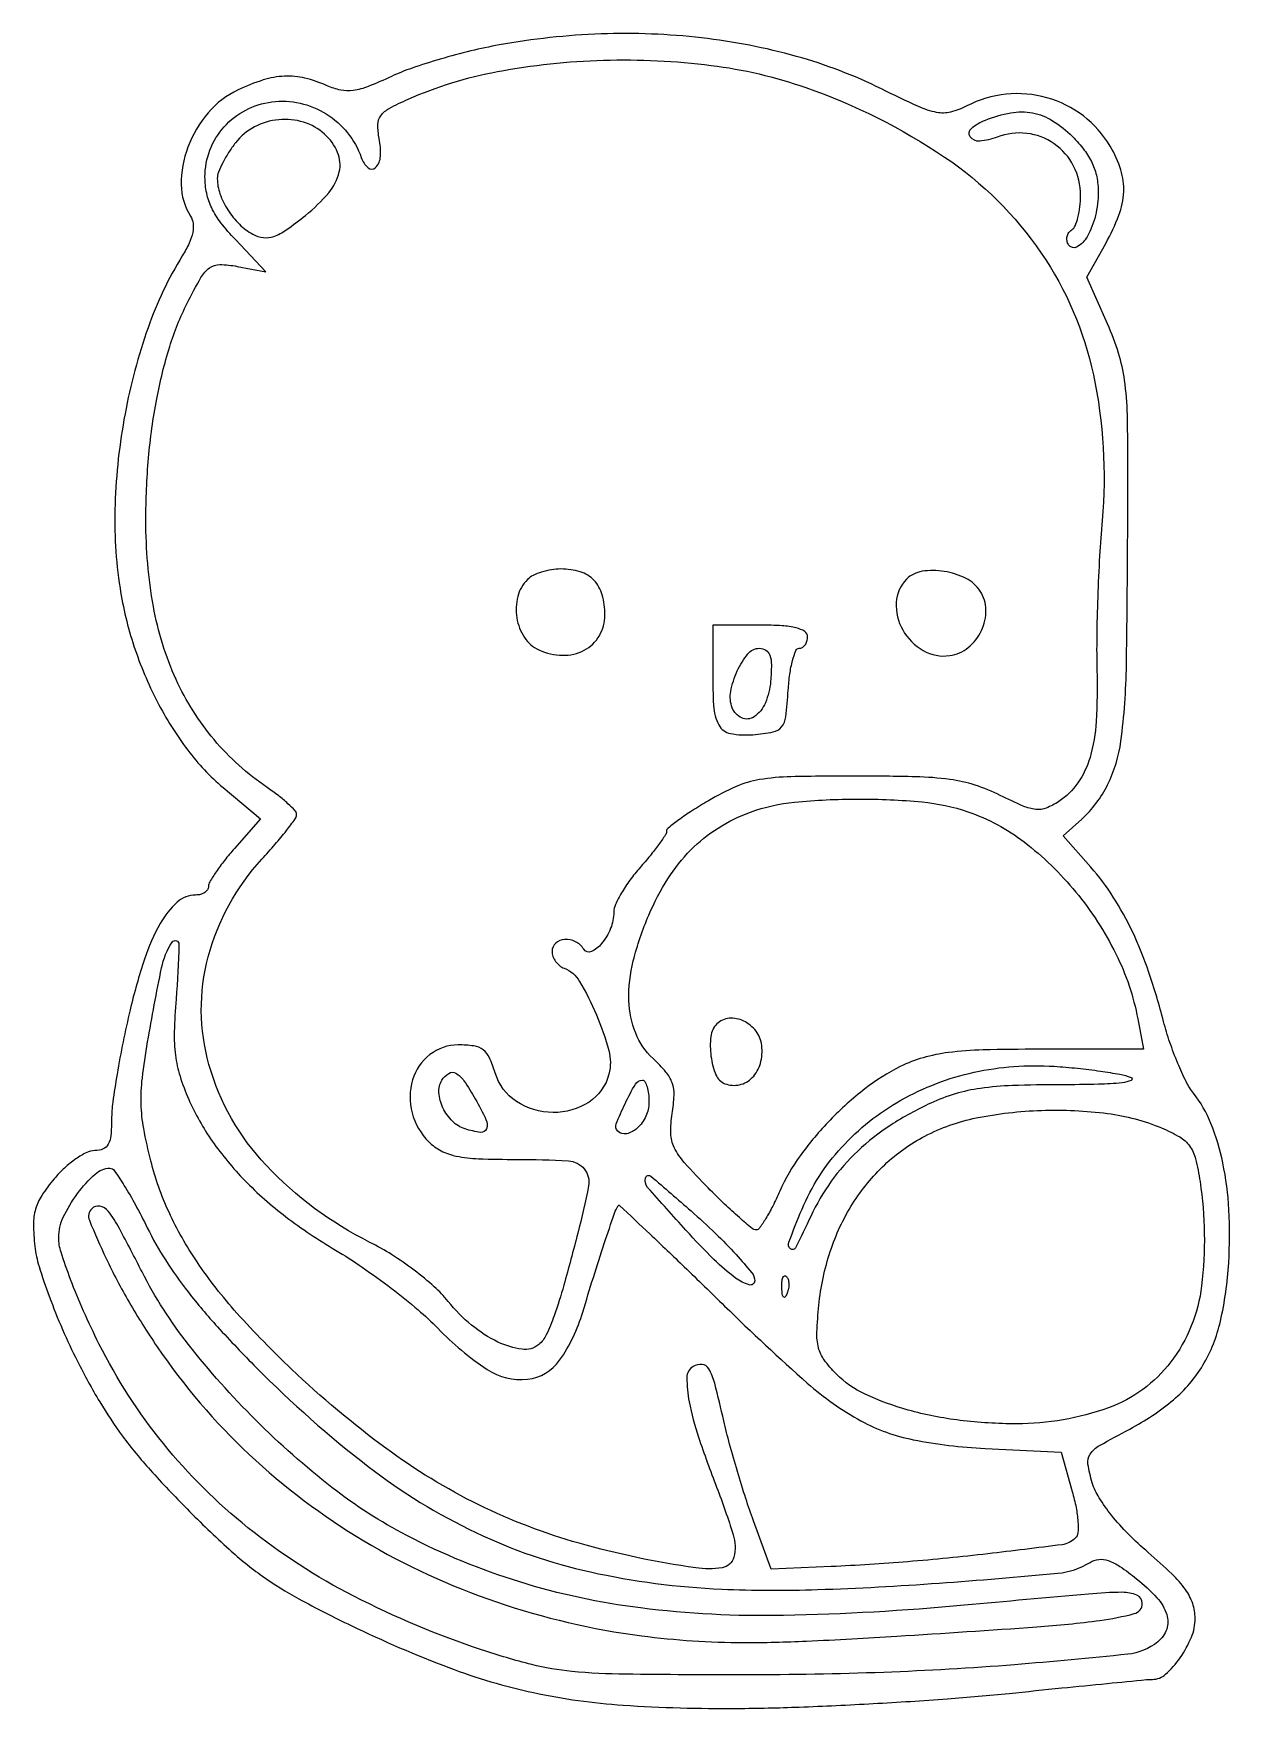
# Model space of a CAD drawing. Extents: x 28 to 164, y 16 to 206.
import ezdxf

# ---------------------------------------------------------------- set-up
doc = ezdxf.new("R2010")
doc.units = 0

msp = doc.modelspace()

# ---------------------------------------------------------------- linework, layer by layer
for points in [[(81, 204.46326, 0.01489), (77.78154, 203.781725, 0.011445), (74.311126, 202.853536, 0.011605), (71.103589, 201.835128, 0.026838), (68.76128, 200.887856, -0.015138), (66.138425, 199.755051, -0.058577), (64.428937, 199.299549, -0.085069), (63.00724, 199.337012, -0.057928), (61.464227, 199.834346, 0.047946), (58.953455, 200.699141, 0.070687), (56.63585, 200.919394, 0.065057), (54.210799, 200.487326, 0.034218), (51.357078, 199.365155, 0.105293), (47.97516, 196.778809, 0.087239), (45.662915, 192.868986, 0.092308), (44.90645, 188.613771, 0.139841), (45.960601, 185.029508, -0.11394), (46.25531, 184.188412, -0.078982), (46.207263, 183.178054, -0.058714), (45.803707, 181.970198, -0.028107), (45.024228, 180.529508, 0.053662), (41.138827, 172.380707, 0.038153), (38.521197, 162.597147, 0.03765), (37.390921, 152.353685, 0.047175), (37.960437, 142.817039, 0.041033), (39.541558, 136.240707, 0.039874), (42.186246, 129.944637, 0.041628), (45.645667, 124.433993, 0.057751), (49.655946, 120.207655), (53.905028, 116.655862), (50.952514, 113.293135, 0.013163), (49.821792, 111.934806, 0.017303), (48.867301, 110.63468, 0.014864), (48.152435, 109.51682, 0.13563), (48, 108.965204, -0.149468), (47.887451, 108.597115, -0.098696), (47.570818, 108.283529, -0.081986), (47.09754, 108.072061, -0.064237), (46.538955, 108, 0.188097), (44.443775, 107.182895, 0.077146), (42.508895, 104.756191, 0.050744), (40.726802, 100.74104, 0.020749), (39.105371, 94.990526, 0.008096), (38.299423, 91.337483, 0.008274), (37.618453, 87.686662, 0.008084), (37.131193, 84.499131, 0.033893), (37, 82.565984, -0.022055), (36.919046, 80.73161, -0.101286), (36.616018, 79.716482, -0.173061), (36.032759, 79.188075, -0.09866), (35.088894, 79, 0.116081), (34.17087, 78.783958, 0.036368), (32.947238, 78.058836, 0.034126), (31.654461, 77.02218, 0.031805), (30.481831, 75.796038, 0.029299), (29.072171, 73.906368, 0.075941), (28.364514, 72.36642, 0.072735), (28.13268, 70.646005, 0.025249), (28.287563, 68.141109, 0.046878), (28.76368, 65.861819, 0.013762), (29.913665, 62.472812, 0.013691), (31.424568, 58.712285, 0.0143), (33.118733, 55.095071, 0.017924), (35.648501, 50.491328, 0.025146), (38.251995, 46.591026, 0.023297), (41.386126, 42.758264, 0.012642), (45.568455, 38.334224, 0.012231), (50.346668, 33.758681, 0.030399), (54.114323, 30.721286, 0.03018), (58.238461, 28.150719, 0.011903), (64.194388, 25.101087, 0.021685), (75.297038, 20.327437, 0.037836), (84.899878, 17.492517, 0.036407), (95.071472, 16.073168, 0.018462), (108, 15.698869, 0.00746), (115.048445, 15.860283, 0.00439), (123.467717, 16.252884, 0.004391), (131.876079, 16.793101, 0.007482), (138.8901, 17.411255, -0.000533), (144.850775, 18.020165, -0.000819), (150.011954, 18.533306, -0.000259), (154.48707, 18.968492, -0.02411), (155.1401, 19, 0.185279), (156.644864, 19.577426, 0.056536), (158.29063, 21.43491, 0.055222), (159.574158, 23.774642, 0.098168), (160, 25.922677, 0.08301), (159.720215, 27.596307, 0.072081), (158.905671, 29.179424, 0.047114), (157.356651, 30.969725, 0.014093), (154.676877, 33.39304, -0.020576), (152.415903, 35.491544, -0.026062), (150.516498, 37.616589, -0.029035), (149.0949, 39.611148, -0.065942), (148.325482, 41.291142, -0.035503), (147.83182, 43.430267, -0.19306), (148.092718, 44.567055, -0.112164), (149.156073, 45.53873, -0.008665), (152.569406, 47.401907, 0.053921), (157.538469, 50.72941, 0.084049), (160.87074, 54.643377, 0.078549), (162.869454, 59.635695, 0.041574), (163.808495, 66.254367, 0.027252), (163.828653, 72.281724, 0.038398), (163.143468, 77.609467, 0.044194), (161.795083, 82.079136, 0.07142), (159.810957, 85.5132, -0.050945), (158.977871, 86.828177, -0.017001), (158.029405, 88.90221, -0.016721), (157.128269, 91.285623, -0.018309), (156.41801, 93.653471, 0.018239), (154.752802, 99.207761, 0.028219), (152.876172, 103.849877, 0.032019), (150.707517, 107.776402, 0.037994), (148.162447, 111.162201), (145.036207, 114.722792), (147.120483, 116.609036, 0.095033), (150.069059, 120.522219, 0.081085), (151.570315, 125.472983, 0.029852), (152.198767, 134.075798, 0.002602), (152.37488, 156, 0.006794), (152.304908, 162.502949, 0.028215), (151.988415, 166.413186, 0.041149), (151.302604, 169.488272, 0.028854), (150.054114, 172.811475), (147.70082, 178.122951), (149.85041, 181.94763, 0.037077), (151.341925, 185.133036, 0.079454), (151.893477, 187.782828, 0.088941), (151.565411, 190.277214, 0.056404), (150.364459, 192.960167, 0.096088), (147.307393, 196.409705, 0.095239), (143.173218, 198.479393, 0.094693), (138.545783, 198.875644, 0.093735), (134.080215, 197.541481, -0.057791), (132.231793, 196.841938, -0.111414), (130.657677, 196.803478, -0.058188), (128.610612, 197.467634, -0.00724), (124.379875, 199.482444, 0.047001), (114.739043, 203.166423, 0.039208), (103.973505, 205.26693, 0.037672), (92.563121, 205.712266, 0.035665)], [(115.797992, 199.630648, -0.064426), (131.561866, 191.7396, -0.094678), (142.530401, 180.854577, -0.098313), (148.45109, 167.022001, -0.074435), (149.440898, 150.5, 0.008227), (149.149359, 146.474953, 0.005309), (148.93798, 141.804959, 0.005337), (148.828513, 137.233341, 0.010022), (148.853554, 133.538158, -0.020998), (148.765133, 127.710013, -0.056279), (148.065608, 123.625073, -0.080597), (146.687194, 120.718932, -0.097059), (144.528015, 118.610313, -0.051275), (143.10111, 117.871837, -0.12063), (141.920639, 117.711476, -0.077012), (140.483303, 118.091995, -0.01273), (137.879144, 119.311565, 0.038845), (135.031984, 120.467913, 0.043856), (132.152949, 121.113175, 0.027259), (128.247768, 121.419652, 0.005953), (121.5, 121.5, 0.005109), (114.121358, 121.424606, 0.036201), (110.557134, 121.092872, 0.061138), (107.891304, 120.305184, 0.030508), (104.75, 118.707846, 0.010205), (102.928666, 117.586594, 0.015298), (101.39062, 116.527958, 0.010152), (100.177423, 115.598523, 0.222098), (99.984027, 115.207846, -0.14398), (99.848023, 114.781152, -0.009478), (99.096188, 113.713437, -0.01311), (98.128286, 112.462913, -0.009387), (96.984027, 111.114491, 0.022341), (95.841807, 109.695563, 0.025048), (94.876558, 108.231925, 0.02545), (94.188658, 106.917156, 0.108208), (94, 106.055621, -0.095388), (93.647816, 104.22636, -0.075193), (92.62532, 102.483263, -0.117335), (91.458167, 101.583801, -0.376461), (90.593626, 101.84851, 0.136632), (89.663889, 102.707109, 0.136123), (88.422811, 102.963182, 0.169121), (87.409595, 102.532196, 0.211456), (87, 101.606989, 0.088908), (87.102498, 101.035116, 0.066553), (87.402961, 100.468544, 0.065601), (87.847382, 99.992952, 0.080635), (88.371782, 99.687575, -0.169922), (90.127769, 98.199393, -0.032657), (92.03054, 94.414638, -0.034145), (93.431779, 90.354065, -0.128178), (93.456002, 87.68072, -0.188795), (91.196905, 84.510306, -0.14831), (87.112747, 83.318088, -0.143512), (82.954548, 84.584037, -0.176369), (80.543203, 87.815707, 0.033991), (79.89717, 89.532841, 0.124635), (79.176098, 90.432239, 0.126753), (78.121144, 90.871877, 0.035688), (76.328387, 91, 0.168006), (73.136375, 89.896294, 0.153992), (71.169537, 87.017713, 0.139213), (71.105509, 83.290192, 0.132245), (73, 80, 0.078078), (74.409484, 78.973278, 0.069191), (76.125, 78.375, 0.040348), (78.653688, 78.078443, 0.009023), (83, 78, -0.01431), (88.856073, 77.832359, -0.208826), (90.65937, 76.918673, -0.223718), (91.146265, 75.011039, -0.016534), (89.920828, 69.61602, -0.003829), (88.328279, 63.726163, -0.016539), (87.240383, 60.268243, -0.026295), (86.347056, 58.097825, -0.109189), (85.483252, 56.986101, -0.211633), (83.594766, 56.452019, -0.076149), (80.860639, 57.278366, -0.061659), (77.869458, 59.190022, -0.050547), (75.205341, 61.894105, 0.041957), (73.626659, 63.552392, 0.019945), (71.344302, 65.421706, 0.01961), (68.787724, 67.197671, 0.026276), (66.332052, 68.588676, -0.087884), (54.537888, 77.336266, -0.121133), (48.053421, 88.761368, -0.134634), (47.96207, 100.978204, -0.121924), (54.059132, 112.064051, 0.008666), (55.568954, 113.757449, 0.012432), (56.84237, 115.313124, 0.008302), (57.841721, 116.642848, 0.158274), (58, 117.130339, 0.191068), (57.830111, 117.558685, 0.018191), (57.013672, 118.365142, 0.021174), (55.92847, 119.280174, 0.01511), (54.642287, 120.213949, -0.068223), (48.633078, 125.634955, -0.068683), (44.320475, 132.461548, -0.062727), (41.747588, 140.749957, -0.043953), (40.888889, 150.499471, -0.021621), (41.196501, 157.609822, -0.025397), (42.119271, 164.290571, -0.027615), (43.597396, 170.246704, -0.042664), (45.581706, 175.161239, -0.012399), (47.144635, 178.064665, -0.104709), (48.126286, 179.16762, -0.16398), (49.282731, 179.537804, -0.042587), (51.253793, 179.33926), (54.5, 178.730037), (51.05, 182.368973, -0.025061), (49.402959, 184.290467, -0.051705), (48.360921, 185.970364, -0.061131), (47.79226, 187.631735, -0.051966), (47.6, 189.476613, -0.184154), (49.768035, 195.163457, -0.181564), (55.186205, 198.005783, -0.172126), (61.363263, 196.643915, -0.169764), (65.343925, 191.686618, 0.124551), (66.124781, 190.515493, 0.40813), (66.965785, 190.549224, 0.176118), (67.520499, 191.835848, 0.064036), (67.380448, 193.847759, -0.050856), (67.228231, 195.432281, -0.158428), (67.561417, 196.437372, -0.111575), (68.509838, 197.259557, -0.019202), (70.663203, 198.30931, -0.057657), (80.787647, 201.441255, -0.038908), (92.821911, 202.734397, -0.038591), (105.05698, 202.14817, -0.052652)], [(51.07258, 193.365141, 0.023821), (50.279306, 192.251345, 0.02496), (49.60882, 191.083951, 0.025637), (49.135139, 190.023725, 0.092489), (49, 189.2994, 0.086388), (49.301521, 187.567263, 0.055912), (50.200403, 185.736463, 0.054885), (51.509502, 184.110219, 0.073122), (53.031836, 182.982962, 0.09372), (54.236411, 182.604392, 0.116037), (55.401475, 182.737117, 0.067998), (56.822704, 183.477494, 0.015226), (59.008918, 185.127408, 0.047252), (61.644296, 187.689917, 0.1192), (62.842598, 190.062428, 0.15993), (62.650509, 192.271123, 0.108247), (61.171259, 194.345012, 0.109895), (58.790371, 195.697657, 0.098938), (55.965083, 195.982581, 0.097832), (53.22097, 195.15841, 0.104747)], [(146.076923, 194.076923, -0.033874), (147.419404, 192.539079, -0.05407), (148.318332, 191.04594, -0.058746), (148.827947, 189.490042, -0.049833), (149, 187.768053, -0.06018), (148.677865, 185.101303, -0.067938), (147.7309, 182.70327, -0.131748), (146.597455, 181.543107, -0.408801), (145.636331, 181.779411, -0.092787), (145.45831, 182.240399, -0.096255), (145.462423, 182.72836, -0.09927), (145.647133, 183.16739, -0.105663), (145.983688, 183.489919, 0.154539), (146.376216, 183.946071, 0.037486), (146.701458, 184.898786, 0.034917), (146.925309, 186.10002, 0.028616), (147, 187.404029, 0.118031), (146.206672, 190.717875, 0.1236), (144.006159, 193.247647, 0.124248), (140.881832, 194.429764, 0.120023), (137.526718, 194.010158, -0.066534), (135.543915, 193.544958, -0.27201), (134.46594, 194.044034, -0.387973), (134.594052, 194.993258, -0.078921), (136.185755, 195.945072, -0.051755), (139.073509, 196.769222, -0.090561), (141.552648, 196.754243, -0.09297), (143.822203, 195.868534, -0.05704)], [(84.2, 143.8, 0.134603), (83.10636, 141.880137, 0.103278), (82.998808, 139.458086, 0.104677), (83.866287, 137.22182, 0.142103), (85.5, 135.818046, 0.101123), (88.184149, 135.200981, 0.12826), (90.651804, 135.780645, 0.140702), (92.367745, 137.42935, 0.132215), (93, 139.778561, 0.067417), (92.688649, 142.077219, 0.124253), (91.762605, 143.707804, 0.128255), (90.197739, 144.671415, 0.074342), (88, 145, 0.040779), (86.916514, 144.911486, 0.035729), (85.81125, 144.6475, 0.03742), (84.844671, 144.260669, 0.082665)], [(127.24508, 143.84508, 0.185835), (126.06835, 141.195269, 0.142034), (126.803122, 138.081536, 0.135496), (129.132486, 135.74224, 0.166611), (132.142503, 135.169642, 0.135379), (134.239581, 136.084408, 0.112793), (135.746278, 138.003043, 0.114556), (136.255913, 140.359882, 0.142972), (135.598705, 142.490646, 0.13115), (133.989747, 143.921243, 0.076457), (131.51743, 144.722352, 0.078573), (128.995216, 144.732226, 0.159453)], [(105.234388, 134.5625, 0.013135), (105.328252, 129.472244, 0.113764), (105.93184, 127.301973, 0.223531), (107.253979, 126.331593, 0.069135), (109.783699, 126.191644, 0.025081), (112.107484, 126.502391, 0.180952), (113.058978, 127.074192, 0.139765), (113.529755, 128.20684, 0.013028), (113.804791, 131.25, -0.01864), (113.989947, 133.070545, -0.029682), (114.297705, 134.604688, -0.029747), (114.669162, 135.737725, -0.307836), (115.054791, 136, 0.137683), (115.415236, 136.101172, 0.100177), (115.722345, 136.385547, 0.086041), (115.929105, 136.81089, 0.070318), (116, 137.3125, 0.25501), (115.676129, 137.906222, 0.083241), (114.727733, 138.313861, 0.045931), (113.108501, 138.555356, 0.014064), (110.633101, 138.625), (105.266201, 138.625)], [(111.810365, 132.258317, -0.078351), (111.212395, 129.805669, -0.143791), (109.928182, 128.221316, -0.264895), (108.535748, 128.101089, -0.195594), (107.456162, 129.253645, -0.137558), (107.284516, 131.093826, -0.062035), (108.017116, 133.426516, -0.064103), (109.232467, 135.381305, -0.225332), (110.535614, 136, -0.144625), (111.272781, 135.78222, -0.168551), (111.719932, 135.208822, -0.084139), (111.894752, 134.128785, -0.018839)], [(134.205272, 117.445724, -0.081857), (140.584713, 114.028683, -0.057268), (146.45451, 108.342536, -0.056092), (151.004364, 101.318729, -0.069436), (153.483764, 93.938237), (154.128781, 90.5), (142.314391, 90.5, 0.006344), (135.936129, 90.419069, 0.024659), (131.998461, 90.12444, 0.038761), (129.12616, 89.537782, 0.045366), (126.533162, 88.533162, 0.050026), (122.52077, 86.016102, 0.035378), (118.557794, 82.462687, 0.035531), (115.159499, 78.41228, 0.052691), (112.852371, 74.399166, -0.013168), (112.052989, 72.713463, -0.019788), (111.260428, 71.292255, -0.015287), (110.545298, 70.197999, -0.24508), (110.165614, 70, -0.175414), (109.706958, 70.166018, -0.006306), (108.265186, 71.398265, -0.010924), (106.58661, 72.936078, -0.007366), (104.73634, 74.760052, -0.011436), (102.012529, 77.654989, -0.070231), (100.872424, 79.350978, -0.108386), (100.486284, 80.958886, -0.045189), (100.644405, 83.19615, 0.031397), (100.848318, 85.268084, 0.093061), (100.635356, 86.674681, 0.091953), (99.924851, 87.917797, 0.030199), (98.462259, 89.447397, -0.111749), (96.492556, 92.321485, -0.087379), (95.724379, 96.03608, -0.069499), (96.217791, 100.538024, -0.0396), (97.979934, 105.731718, -0.039044), (100.148818, 109.854314, -0.054479), (102.738233, 113.114646, -0.057785), (105.839253, 115.598301, -0.052279), (109.529778, 117.405643, -0.06371), (114.527409, 118.542554, -0.023707), (121.737263, 118.896336, -0.023845), (128.996404, 118.561767, -0.058732)], [(44.312434, 96.186708, 0.014766), (44.112249, 92.490831, 0.037771), (44.248611, 89.815363, 0.044347), (44.764902, 87.451855, 0.0282), (45.757944, 84.814303, 0.048374), (48.430005, 80.07235, 0.040588), (52.10925, 75.623075, 0.037345), (56.779137, 71.493589, 0.028966), (62.414085, 67.708498, -0.017444), (65.458094, 65.763996, -0.012251), (68.748864, 63.3755, -0.01238), (71.789997, 60.930794, -0.025173), (74.028856, 58.835877, 0.053628), (79.623635, 54.167486, 0.176691), (84.2203, 53.050135, 0.215625), (87.856223, 55.210216, 0.080921), (90.486097, 60.675474, -0.004223), (91.684353, 64.612466, -0.004432), (92.930401, 68.465736, -0.002316), (94.088508, 71.888567, -0.061441), (94.510905, 72.754982, -0.467588), (94.666412, 72.773684, -0.000325), (98.127006, 69.512577, -0.002812), (102.008719, 65.808368, -0.001677), (106.588316, 61.358945, 0.012306), (115.974536, 52.619601, 0.056285), (122.060199, 48.342057, 0.076918), (127.998264, 46.196821, 0.035746), (136.152988, 45.19959), (144.805975, 44.764638), (146.048269, 40.3276, -0.019995), (146.484977, 38.487426, -0.031964), (146.69291, 36.885958, -0.035738), (146.685107, 35.634565, -0.181478), (146.395281, 35.013672, -0.162936), (144.886595, 34.28119, -0.00336), (136.452214, 33.245051, -0.008382), (127.396377, 32.347873, -0.009519), (118.691344, 31.799176), (111.882689, 31.5), (109.86052, 37, -0.010108), (108.988655, 39.527984, -0.005845), (108.037584, 42.600293, -0.00584), (107.155074, 45.706276, -0.009756), (106.49442, 48.341423, 0.006219), (105.460815, 52.591364, 0.066039), (104.796597, 54.240461, 0.242453), (104.03532, 54.739535, 0.166034), (103.007985, 54.504935, 0.259472), (102.301795, 53.24088, 0.048582), (102.563779, 50.501838, 0.032996), (103.626033, 46.483063, 0.011307), (105.675337, 40.816133, -0.016781), (107.560628, 35.41874, -0.139854), (107.623636, 32.856397, -0.298555), (106.32051, 31.673162, -0.074691), (103.302256, 31.649467, -0.033418), (90.066001, 34.443928, -0.045529), (78.680853, 38.805834, -0.0448), (68.136352, 45.218707, -0.030951), (57.426456, 54.199853, -0.019778), (51.233842, 60.566608, -0.034365), (46.696301, 66.37374, -0.040286), (43.515253, 72.007035, -0.046297), (41.45041, 77.825872, -0.016721), (40.648336, 81.498305, -0.038693), (40.354852, 84.303525, -0.036351), (40.488643, 87.224168, -0.013237), (41.087257, 91.325872, -0.007277), (42.671443, 99.747083, -0.096627), (43.875491, 102.650181, -0.75158), (44.64225, 102.4096, -0.015346)], [(105.708849, 93.375516, 0.168689), (105.020204, 91.954148, 0.06293), (105.039902, 89.705194, 0.063771), (105.607879, 87.585654, 0.206669), (106.626748, 86.589736, 0.148647), (108.277724, 86.471864, 0.145843), (109.729322, 87.290518, 0.125256), (110.645361, 88.896234, 0.096535), (110.800558, 90.914404, 0.132139), (110.151035, 92.547801, 0.120406), (108.75012, 93.703796, 0.133532), (107.089942, 94.014053, 0.178009)], [(78.281223, 84.858234, -0.018666), (79.49139, 82.534675, -0.195013), (79.552095, 81.48283, -0.35664), (78.891428, 81.070373, -0.045099), (77.126513, 81.459846, -0.119323), (75.695798, 82.326928, -0.086282), (74.613828, 83.854466, -0.091217), (74.152532, 85.57319, -0.159804), (74.494469, 86.991051, -0.117211), (75.273966, 87.76816, -0.272309), (76.06931, 87.783099, -0.1164), (76.993086, 86.931609, -0.019213)], [(152.722727, 87.308287, -0.667302), (152.734799, 86.969745, -0.081596), (151.716378, 86.691479, -0.020481), (149.024045, 86.521813, -0.005448), (144.722727, 86.474147, 0.008497), (139.279753, 86.380643, 0.026549), (135.632106, 86.061558, 0.037051), (132.768064, 85.4379, 0.036046), (130, 84.394294, 0.035106), (125.43917, 81.8862, 0.045783), (121.691347, 78.950575, 0.048248), (118.692881, 75.520824, 0.04658), (116.366871, 71.540865, -0.007249), (114.647505, 67.984219, -0.480948), (114.06687, 67.860814, -0.323635), (113.869749, 68.608906, -0.006857), (115.374904, 72.354846, -0.086827), (119.850863, 79.353382, -0.078472), (126.580668, 84.70655, -0.075268), (134.903244, 87.887542, -0.070221), (144, 88.567544, -0.009451), (146.651509, 88.342958, -0.009994), (149.243551, 88.021499, -0.00967), (151.463045, 87.657134, -0.044083)], [(98, 84.468615, -0.108992), (97.65389, 82.899707, -0.097769), (96.67223, 81.550998, -0.12999), (95.4709, 80.913041, -0.259351), (94.467355, 81.199311, -0.296003), (94.291017, 82.027342, -0.020519), (95.280645, 84.324507, -0.021032), (96.459012, 86.534426, -0.262937), (97.25, 86.992198, -0.274488), (97.538951, 86.824685, -0.055245), (97.779687, 86.254114, -0.044206), (97.945574, 85.437985, -0.028051)], [(156.186778, 81.570483, -0.032254), (158.252138, 80.544111, -0.10607), (159.373061, 79.526682, -0.095429), (160.041463, 78.077413, -0.023253), (160.554806, 75.483093, -0.067072), (160.731159, 63.6532, -0.133177), (157.245813, 55.023235, -0.145491), (150.147191, 49.812526, -0.086278), (139.721339, 48, -0.03034), (133.311644, 48.389294, -0.03712), (127.424159, 49.55535, -0.041612), (122.545853, 51.352165, -0.087551), (119.249173, 53.659918, -0.039468), (117.896634, 55.244675, -0.095459), (117.24731, 56.63376, -0.071912), (117.064272, 58.398522, -0.015656), (117.28351, 61.458008, -0.053489), (118.582313, 67.559964, -0.061024), (121.115945, 72.96284, -0.06382), (124.759514, 77.396805, -0.068357), (129.3264, 80.650047, -0.071464), (135.139088, 82.704787, -0.040734), (142.55512, 83.566491, -0.040599), (150.067787, 83.213895, -0.067267)], [(41.048036, 70.250861, 0.028026), (43.10737, 66.599353, 0.023219), (45.686746, 62.955356, 0.019405), (49.027591, 58.998645, 0.010411), (53.435313, 54.368843, 0.032895), (66.120941, 43.166605, 0.053427), (78.359655, 35.648473, 0.056812), (91.347373, 31.191063, 0.043416), (106.253785, 29.237313, 0.019394), (117.139137, 29.185457, 0.009623), (130.927613, 29.9206, 0.005137), (144.409741, 31.039292, 0.116824), (148.068205, 32.274668, -0.115919), (149.06812, 32.614305, -0.109543), (150.137188, 32.483677, -0.065585), (151.466218, 31.807263, -0.017925), (153.360832, 30.403653, -0.03883), (155.656003, 28.260843, -0.105373), (156.779317, 26.352962, -0.165682), (156.768942, 24.686576, -0.141405), (155.75, 23.2458, -0.14328), (152.350265, 21.849618, -0.006316), (139.497252, 20.65835, -0.01077), (124.642376, 19.792076, -0.009268), (109, 19.507736, -0.002431), (95.33244, 19.579104, -0.021067), (89.255402, 19.896685, -0.038222), (84.687033, 20.684386, -0.018587), (79, 22.346361, -0.038038), (64.498749, 28.435233, -0.050301), (52.477469, 36.21002, -0.053773), (42.873896, 45.749474, -0.054348), (35.564574, 57.085122, -0.011792), (33.817008, 60.791937, -0.013798), (32.340843, 64.389578, -0.01279), (31.261139, 67.479218, -0.07781), (31, 69.147105, -0.111143), (31.516342, 71.441288, -0.048744), (33.127473, 74.128064, -0.048213), (35.12574, 76.343412, -0.187275), (36.817268, 77, -0.247622), (37.304446, 76.742968, -0.009976), (38.434679, 75.01744, -0.015492), (39.708957, 72.837373, -0.010127)], [(110, 64.222701, -0.503755), (109.383391, 63.765999, -0.084848), (107.834638, 64.543155, -0.036523), (105.367971, 66.652139, -0.013445), (102.199065, 69.962897, -0.003803), (97.850354, 74.831871, -0.251058), (97.603026, 75.890746, -0.550019), (98.22732, 76.085639, -0.004723), (102.785904, 72.147015, -0.011414), (105.549527, 69.598944, -0.016154), (107.880859, 67.198642, -0.012234), (109.674589, 65.12879, -0.174125)], [(34.741548, 72.408215, 0.301358), (34.47477, 71.092114, 0.01438), (36.374879, 66.769731, 0.020909), (38.993749, 61.79704, 0.017448), (42.172482, 56.743117, 0.055535), (52.62886, 44.511048, 0.05374), (65.629535, 34.726602, 0.052668), (80.674036, 27.780324, 0.049346), (97.170835, 23.940262, 0.01616), (102.937034, 23.374669, 0.016018), (108.744732, 23.180482, 0.011894), (115.884309, 23.340413, 0.004157), (126.142182, 23.899994, 0.001892), (142.018312, 24.958821, 0.015735), (149.19302, 25.692065, 0.030621), (153.092271, 26.460319, 0.34114), (154, 27.635924, 0.302356), (153.389231, 28.553606, 0.10232), (151.734786, 28.875906, 0.019377), (147.890673, 28.682459, 0.000758), (133.79832, 27.402956, -0.01801), (113.264078, 26.250857, -0.036151), (97.056566, 27.098288, -0.043715), (83.322786, 30.052589, -0.045461), (70.5, 35.325194, -0.045388), (62.016922, 40.78281, -0.030223), (53.341522, 48.435253, -0.030355), (45.719808, 57.006122, -0.048656), (40.451014, 65.245711, 0.004579), (37.878343, 70.177166, 0.045779), (36.601502, 72.119691, 0.178153), (35.662218, 72.689386, 0.249489)], [(113.683114, 62.8125, -0.054073), (113.461564, 62.395823, -0.470617), (113.279315, 62.37858, -0.168741), (113.137993, 62.670344, -0.018894), (113.078947, 63.416667, -0.028489), (113.089945, 64.112848, -0.077125), (113.200665, 64.592839, -0.208169), (113.385309, 64.77538, -0.296942), (113.604167, 64.729167, -0.126455), (113.797407, 64.402231, -0.060344), (113.876576, 63.916927, -0.05415), (113.839148, 63.359369, -0.051402)]]:
    msp.add_lwpolyline(points, format="xyb", close=True)

doc.saveas('drawing.dxf')
